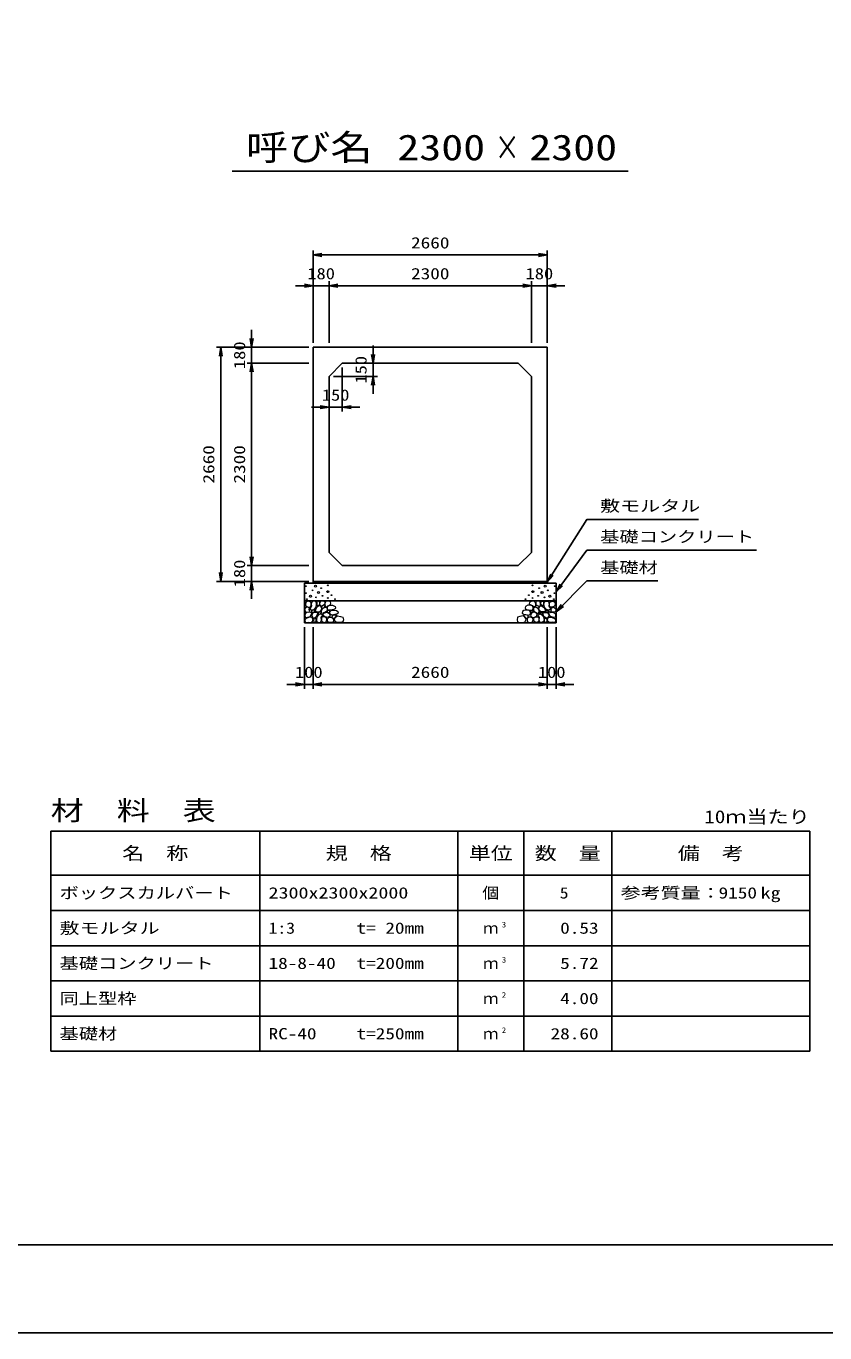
# Model space of a CAD drawing. Units: millimetres at full size. Extents: x 0 to 42050, y 0 to 29700.
# Drawn here: x 24933 to 34009, y 0 to 14850 of the extents above; entities that cross this region are included whole.
import ezdxf
from ezdxf.enums import TextEntityAlignment as Align

# ---------------------------------------------------------------- set-up
doc = ezdxf.new("R2010")
doc.units = ezdxf.units.MM
for name, color, linetype, lineweight in [('D-DCR-HCHn', 4, 'Continuous', 9), ('D-MTR-FRAM', 7, 'Continuous', 25), ('D-MTR-LINE', 7, 'Continuous', 25), ('D-STR-DIM', 7, 'Continuous', 25), ('D-STR-STRn', 1, 'Continuous', 25), ('D-STR-TXT', 7, 'Continuous', 25), ('D-TTL', 2, 'Continuous', 25), ('D-TTL-TXT', 7, 'Continuous', 25)]:
    doc.layers.add(name, color=color, linetype=linetype, lineweight=lineweight)
doc.layers.add('D-MTR', color=7, linetype='Continuous')
doc.layers.add('D-MTR-TXT', color=7, linetype='Continuous')
doc.styles.add('ＭＳ ゴシック', font='')
doc.styles.get('ＭＳ ゴシック').set_extended_font_data('MS Gothic')

# ---------------------------------------------------------------- blocks, each defined once
blk = doc.blocks.new('open_arrow')
at = {"color": 0, "linetype": 'Continuous', "lineweight": -2}
blk.add_lwpolyline([(7.5, 1.25), (0, 0), (7.5, -1.25)], dxfattribs=at)

msp = doc.modelspace()

# ---------------------------------------------------------------- linework, layer by layer
at = {"layer": 'D-DCR-HCHn'}
for points in [[(28285.601, 8258.845), (28273.999, 8266.941), (28272.006, 8294.16), (28281.557, 8315.616), (28305.582, 8318.128), (28325.263, 8312.156), (28326.848, 8300.53), (28324.014, 8276.921), (28308.752, 8267.586)], [(28351.239, 8251.998), (28361.02, 8263.092), (28378.359, 8269.342), (28392.287, 8278.717), (28396.55, 8293.49), (28390.013, 8307.695), (28376.369, 8316.218), (28360.845, 8317.886), (28345.522, 8315.424), (28335.719, 8306.98), (28328.918, 8289.457), (28327.379, 8272.722), (28331.1, 8262.871), (28333.729, 8253.23), (28342.948, 8249.842)], [(30698.761, 8251.998), (30688.98, 8263.092), (30671.641, 8269.342), (30657.713, 8278.717), (30653.45, 8293.49), (30659.987, 8307.695), (30673.631, 8316.218), (30689.155, 8317.886), (30704.478, 8315.424), (30714.281, 8306.98), (30721.082, 8289.457), (30722.621, 8272.722), (30718.9, 8262.871), (30716.271, 8253.23), (30707.052, 8249.842)], [(30764.399, 8258.845), (30776.001, 8266.941), (30777.994, 8294.16), (30768.443, 8315.616), (30744.418, 8318.128), (30724.737, 8312.156), (30723.152, 8300.53), (30725.986, 8276.921), (30741.248, 8267.586)], [(28104.101, 8237.26), (28095.433, 8211.256), (28106.99, 8193.92), (28135.883, 8191.03), (28155.61, 8199.499), (28147.441, 8219.924), (28153.219, 8231.481), (28141.662, 8243.038), (28124.326, 8248.817)], [(28158.944, 8141.261), (28180.346, 8173.365), (28177.671, 8181.39), (28148.243, 8189.416), (28121.49, 8186.741), (28102.763, 8170.689), (28100.087, 8151.962), (28102.763, 8133.235), (28124.165, 8127.884)], [(28158.998, 8309.493), (28132.994, 8315.271), (28109.879, 8303.714), (28106.99, 8277.71), (28112.769, 8257.485), (28141.662, 8248.817), (28161.887, 8248.817), (28170.555, 8263.263), (28170.555, 8295.046)], [(28182.112, 8312.382), (28173.444, 8286.378), (28176.334, 8257.485), (28156.109, 8225.702), (28182.112, 8211.256), (28211.006, 8225.702), (28228.342, 8248.817), (28234.12, 8286.378), (28228.342, 8306.603), (28211.006, 8315.271)], [(28187.891, 8211.256), (28173.444, 8199.698), (28179.223, 8191.03), (28199.448, 8191.03), (28208.116, 8193.92), (28213.895, 8205.477), (28205.227, 8214.145)], [(28233.852, 8141.261), (28247.229, 8173.365), (28236.527, 8186.741), (28204.424, 8186.741), (28191.047, 8181.39), (28177.671, 8162.663), (28177.671, 8146.612), (28191.047, 8125.209), (28207.099, 8122.534)], [(28231.231, 8243.038), (28216.784, 8208.366), (28228.342, 8193.92), (28263.013, 8193.92), (28277.46, 8199.698), (28291.907, 8219.924), (28291.907, 8237.26), (28277.46, 8260.374), (28260.124, 8263.263)], [(28279.332, 8077.054), (28287.358, 8101.131), (28284.683, 8127.884), (28303.41, 8157.313), (28279.332, 8170.689), (28252.579, 8157.313), (28236.527, 8135.91), (28231.177, 8101.131), (28236.527, 8082.404), (28252.579, 8074.378)], [(28237.01, 8306.603), (28237.01, 8271.931), (28251.456, 8263.263), (28265.903, 8271.931), (28268.792, 8292.157), (28265.903, 8309.493), (28245.678, 8315.271)], [(28273.982, 8170.689), (28287.358, 8181.39), (28282.007, 8189.416), (28263.28, 8189.416), (28255.254, 8186.741), (28249.904, 8176.04), (28257.93, 8168.014)], [(28301.681, 8234.73), (28313.297, 8240.817), (28324.296, 8246.161), (28330.86, 8259.065), (28325.554, 8267.961), (28315.968, 8270.014), (28300.137, 8261.115), (28288.42, 8252.605), (28289.515, 8244.944), (28293.895, 8237.527)], [(28303.109, 8173.224), (28290.35, 8177.579), (28289.086, 8205.688), (28299.964, 8230.928), (28330.015, 8245.156), (28352.452, 8239.405), (28353.795, 8208.924), (28343.477, 8196.886), (28315.401, 8181.311)], [(28363.981, 8130.925), (28328.607, 8137.521), (28313.56, 8149.658), (28308.808, 8168.655), (28323.492, 8183.022), (28352.102, 8191.082), (28373.749, 8178.154), (28387.74, 8160.74), (28383.78, 8143.062)], [(28382.239, 8193.692), (28382.239, 8204.551), (28375.72, 8209.466), (28364.97, 8210.609), (28356.278, 8207.18), (28353.19, 8196.664), (28360.738, 8188.891), (28370.802, 8184.319), (28380.409, 8188.319)], [(28372.727, 8212.135), (28362.952, 8215.066), (28358.675, 8220.928), (28355.905, 8236.938), (28359.816, 8258.619), (28385.776, 8268.926), (28415.648, 8268.926), (28443.03, 8253.998), (28447.653, 8238.004), (28443.385, 8226.63), (28430.583, 8221.299), (28409.247, 8217.745), (28382.931, 8212.013)], [(28408.634, 8155.297), (28400.545, 8159.592), (28389.424, 8167.928), (28384.874, 8176.518), (28384.874, 8195.212), (28398.523, 8210.37), (28428.349, 8214.159), (28460.449, 8210.117), (28476.12, 8198.585), (28480.164, 8180.462), (28467.761, 8169.388), (28457.436, 8165.361), (28440.312, 8163.128), (28424.987, 8160.305)], [(30641.366, 8155.297), (30649.455, 8159.592), (30660.576, 8167.928), (30665.126, 8176.518), (30665.126, 8195.212), (30651.477, 8210.37), (30621.651, 8214.159), (30589.551, 8210.117), (30573.88, 8198.585), (30569.836, 8180.462), (30582.239, 8169.388), (30592.564, 8165.361), (30609.688, 8163.128), (30625.013, 8160.305)], [(30677.273, 8212.135), (30687.048, 8215.066), (30691.325, 8220.928), (30694.095, 8236.938), (30690.184, 8258.619), (30664.224, 8268.926), (30634.352, 8268.926), (30606.97, 8253.998), (30602.347, 8238.004), (30606.615, 8226.63), (30619.417, 8221.299), (30640.753, 8217.745), (30667.069, 8212.013)], [(30686.019, 8130.925), (30721.393, 8137.521), (30736.44, 8149.658), (30741.192, 8168.655), (30726.508, 8183.022), (30697.898, 8191.082), (30676.251, 8178.154), (30662.26, 8160.74), (30666.22, 8143.062)], [(30667.761, 8193.692), (30667.761, 8204.551), (30674.28, 8209.466), (30685.03, 8210.609), (30693.722, 8207.18), (30696.81, 8196.664), (30689.262, 8188.891), (30679.198, 8184.319), (30669.591, 8188.319)], [(30746.891, 8173.224), (30759.65, 8177.579), (30760.914, 8205.688), (30750.036, 8230.928), (30719.985, 8245.156), (30697.548, 8239.405), (30696.205, 8208.924), (30706.523, 8196.886), (30734.599, 8181.311)], [(30748.319, 8234.73), (30736.703, 8240.817), (30725.704, 8246.161), (30719.14, 8259.065), (30724.446, 8267.961), (30734.032, 8270.014), (30749.863, 8261.115), (30761.58, 8252.605), (30760.485, 8244.944), (30756.105, 8237.527)], [(30770.668, 8077.054), (30762.642, 8101.131), (30765.317, 8127.884), (30746.59, 8157.313), (30770.668, 8170.689), (30797.421, 8157.313), (30813.473, 8135.91), (30818.823, 8101.131), (30813.473, 8082.404), (30797.421, 8074.378)], [(30818.769, 8243.038), (30833.216, 8208.366), (30821.658, 8193.92), (30786.987, 8193.92), (30772.54, 8199.698), (30758.093, 8219.924), (30758.093, 8237.26), (30772.54, 8260.374), (30789.876, 8263.263)], [(30776.018, 8170.689), (30762.642, 8181.39), (30767.993, 8189.416), (30786.72, 8189.416), (30794.746, 8186.741), (30800.096, 8176.04), (30792.07, 8168.014)], [(30812.99, 8306.603), (30812.99, 8271.931), (30798.544, 8263.263), (30784.097, 8271.931), (30781.208, 8292.157), (30784.097, 8309.493), (30804.322, 8315.271)], [(30816.148, 8141.261), (30802.771, 8173.365), (30813.473, 8186.741), (30845.576, 8186.741), (30858.953, 8181.39), (30872.329, 8162.663), (30872.329, 8146.612), (30858.953, 8125.209), (30842.901, 8122.534)], [(30867.888, 8312.382), (30876.556, 8286.378), (30873.666, 8257.485), (30893.891, 8225.702), (30867.888, 8211.256), (30838.994, 8225.702), (30821.658, 8248.817), (30815.88, 8286.378), (30821.658, 8306.603), (30838.994, 8315.271)], [(30862.109, 8211.256), (30876.556, 8199.698), (30870.777, 8191.03), (30850.552, 8191.03), (30841.884, 8193.92), (30836.105, 8205.477), (30844.773, 8214.145)], [(30891.056, 8141.261), (30869.654, 8173.365), (30872.329, 8181.39), (30901.757, 8189.416), (30928.51, 8186.741), (30947.237, 8170.689), (30949.913, 8151.962), (30947.237, 8133.235), (30925.835, 8127.884)], [(30891.002, 8309.493), (30917.006, 8315.271), (30940.121, 8303.714), (30943.01, 8277.71), (30937.231, 8257.485), (30908.338, 8248.817), (30888.113, 8248.817), (30879.445, 8263.263), (30879.445, 8295.046)], [(30945.899, 8237.26), (30954.567, 8211.256), (30943.01, 8193.92), (30914.117, 8191.03), (30894.39, 8199.499), (30902.559, 8219.924), (30896.781, 8231.481), (30908.338, 8243.038), (30925.674, 8248.817)], [(28169.645, 8074.378), (28188.372, 8082.404), (28193.723, 8109.157), (28183.021, 8127.884), (28164.294, 8133.235), (28140.217, 8130.56), (28113.464, 8119.859), (28100.087, 8103.807), (28100.087, 8085.08), (28108.113, 8074.378), (28140.217, 8077.054)], [(28228.502, 8082.404), (28228.502, 8114.508), (28215.125, 8122.534), (28201.749, 8114.508), (28199.073, 8095.781), (28201.749, 8079.729), (28220.476, 8074.378)], [(28300.735, 8079.729), (28324.812, 8074.378), (28346.215, 8085.08), (28348.89, 8109.157), (28343.539, 8127.884), (28316.786, 8135.91), (28298.059, 8135.91), (28290.033, 8122.534), (28290.033, 8093.106)], [(28359.869, 8116.931), (28378.084, 8132.234), (28404.219, 8131.97), (28422.17, 8116.931), (28424.81, 8089.227), (28412.666, 8073.924), (28378.876, 8071.549), (28362.509, 8081.311), (28355.645, 8103.738)], [(28429.876, 8117.808), (28417.748, 8123.743), (28411.39, 8130.697), (28412.71, 8147.843), (28422.307, 8156.236), (28442.7, 8161.151), (28459.015, 8161.271), (28464.293, 8149.761), (28452.814, 8139.51), (28442.239, 8130.35), (28438.573, 8121.331)], [(28473.293, 8072.112), (28456.233, 8076.916), (28444.939, 8084.601), (28439.893, 8099.011), (28437.01, 8112.7), (28448.544, 8133.594), (28471.131, 8147.524), (28505.492, 8142), (28532.645, 8131.913), (28539.133, 8101.652), (28533.366, 8079.317), (28506.934, 8072.593)], [(30576.707, 8072.112), (30593.767, 8076.916), (30605.061, 8084.601), (30610.107, 8099.011), (30612.99, 8112.7), (30601.456, 8133.594), (30578.869, 8147.524), (30544.508, 8142), (30517.355, 8131.913), (30510.867, 8101.652), (30516.634, 8079.317), (30543.066, 8072.593)], [(30620.124, 8117.808), (30632.252, 8123.743), (30638.61, 8130.697), (30637.29, 8147.843), (30627.693, 8156.236), (30607.3, 8161.151), (30590.985, 8161.271), (30585.707, 8149.761), (30597.186, 8139.51), (30607.761, 8130.35), (30611.427, 8121.331)], [(30690.131, 8116.931), (30671.916, 8132.234), (30645.781, 8131.97), (30627.83, 8116.931), (30625.19, 8089.227), (30637.334, 8073.924), (30671.124, 8071.549), (30687.491, 8081.311), (30694.355, 8103.738)], [(30749.265, 8079.729), (30725.188, 8074.378), (30703.785, 8085.08), (30701.11, 8109.157), (30706.461, 8127.884), (30733.214, 8135.91), (30751.941, 8135.91), (30759.967, 8122.534), (30759.967, 8093.106)], [(30821.498, 8082.404), (30821.498, 8114.508), (30834.875, 8122.534), (30848.251, 8114.508), (30850.927, 8095.781), (30848.251, 8079.729), (30829.524, 8074.378)], [(30880.355, 8074.378), (30861.628, 8082.404), (30856.277, 8109.157), (30866.979, 8127.884), (30885.706, 8133.235), (30909.783, 8130.56), (30936.536, 8119.859), (30949.913, 8103.807), (30949.913, 8085.08), (30941.887, 8074.378), (30909.783, 8077.054)]]:
    msp.add_lwpolyline(points, close=True, dxfattribs=at)
for centre, radius in [((28111.091, 8486.145), 4.5), ((28220.004, 8486.145), 11.25), ((28286.563, 8462.459), 4.5), ((28362.197, 8495.221), 4.5), ((30687.803, 8495.221), 4.5), ((30763.437, 8462.459), 4.5), ((30829.996, 8486.145), 11.25), ((30938.909, 8486.145), 4.5), ((28112.803, 8405.879), 4.5), ((28121.905, 8337.286), 4.5), ((28164.855, 8370.444), 11.25), ((28188.437, 8438.641), 4.5), ((28226.552, 8358.646), 4.5), ((28254.996, 8414.955), 11.25), ((28300.06, 8375.807), 4.5), ((28360.741, 8423.204), 11.25), ((28361.763, 8351.675), 4.5), ((28403.942, 8383.293), 4.5), ((28443.193, 8337.037), 4.5), ((30606.807, 8337.037), 4.5), ((30646.058, 8383.293), 4.5), ((30689.259, 8423.204), 11.25), ((30688.237, 8351.675), 4.5), ((30749.94, 8375.807), 4.5), ((30795.004, 8414.955), 11.25), ((30823.448, 8358.646), 4.5), ((30861.563, 8438.641), 4.5), ((30885.145, 8370.444), 11.25), ((30928.095, 8337.286), 4.5), ((30937.197, 8405.879), 4.5)]:
    msp.add_circle(centre, radius, dxfattribs=at)
at = {"layer": 'D-MTR-FRAM'}
for p, q in [((25212.5, 5700), (33837.5, 5700)), ((25212.5, 5700), (25212.5, 3200)), ((33837.5, 5700), (33837.5, 3200)), ((25212.5, 3200), (33837.5, 3200))]:
    msp.add_line(p, q, dxfattribs=at)
at = {"layer": 'D-MTR-LINE'}
for p, q in [((27587.5, 5700), (27587.5, 3200)), ((29837.5, 5700), (29837.5, 3200)), ((30587.5, 5700), (30587.5, 3200)), ((31587.5, 5700), (31587.5, 3200)), ((25212.5, 5200), (33837.5, 5200)), ((25212.5, 4800), (33837.5, 4800)), ((25212.5, 4400), (33837.5, 4400)), ((25212.5, 4000), (33837.5, 4000)), ((25212.5, 3600), (33837.5, 3600))]:
    msp.add_line(p, q, dxfattribs=at)
at = {"layer": 'D-STR-DIM'}
for p, q in [((28195, 11250), (28195, 12300)), ((28195, 12250), (30855, 12250)), ((30855, 11250), (30855, 12300)), ((27995, 11900), (28575, 11900)), ((28195, 11250), (28195, 11950)), ((28375, 11250), (28375, 11950)), ((28375, 11250), (28375, 11950)), ((28375, 11900), (30675, 11900)), ((30475, 11900), (31055, 11900)), ((30675, 11250), (30675, 11950)), ((30675, 11250), (30675, 11950)), ((30855, 11250), (30855, 11950)), ((27495, 10820), (27495, 11400)), ((28145, 11200), (27095, 11200)), ((27145, 8540), (27145, 11200)), ((28145, 11200), (27445, 11200)), ((28875, 10670), (28875, 11220)), ((28145, 11020), (27445, 11020)), ((28145, 11020), (27445, 11020)), ((27495, 8720), (27495, 11020)), ((28575, 11020), (28925, 11020)), ((28425, 10870), (28925, 10870)), ((28525, 10970), (28525, 10470)), ((28375, 10820), (28375, 10470)), ((28725, 10520), (28175, 10520)), ((27495, 8340), (27495, 8920)), ((28145, 8720), (27445, 8720)), ((28145, 8720), (27445, 8720)), ((28145, 8540), (27095, 8540)), ((28145, 8540), (27445, 8540)), ((28095, 8020), (28095, 7320)), ((28195, 8020), (28195, 7320)), ((28195, 8020), (28195, 7320)), ((30855, 8020), (30855, 7320)), ((30855, 8020), (30855, 7320)), ((30955, 8020), (30955, 7320)), ((27895, 7370), (28395, 7370)), ((28195, 7370), (30855, 7370)), ((30655, 7370), (31155, 7370))]:
    msp.add_line(p, q, dxfattribs=at)
at = {"layer": 'D-STR-STRn'}
for p, q in [((28195, 11200), (30855, 11200)), ((28195, 11200), (28195, 8540)), ((30855, 11200), (30855, 8540)), ((28375, 10870), (28525, 11020)), ((28525, 11020), (30525, 11020)), ((30525, 11020), (30675, 10870)), ((28375, 10870), (28375, 8870)), ((30675, 10870), (30675, 8870)), ((28525, 8720), (28375, 8870)), ((30675, 8870), (30525, 8720)), ((28525, 8720), (30525, 8720)), ((28095, 8070), (28095, 8520)), ((28095, 8520), (30955, 8520)), ((28195, 8540), (28195, 8520)), ((28195, 8540), (30855, 8540)), ((30855, 8540), (30855, 8520)), ((30955, 8520), (30955, 8070)), ((28095, 8320), (30955, 8320)), ((28095, 8070), (30955, 8070))]:
    msp.add_line(p, q, dxfattribs=at)
at = {"layer": 'D-STR-TXT'}
for points in [[(30855, 8530), (31305, 9245), (31405, 9245), (32571.624, 9245)], [(30955, 8420), (31305, 8895), (31405, 8895), (33230.761, 8895)], [(30955, 8195), (31305, 8545), (31405, 8545), (32112.36, 8545)]]:
    msp.add_lwpolyline(points, dxfattribs=at)
at = {"layer": 'D-TTL'}
for points in [[(0, 0), (42050, 0), (42050, 29700), (0, 29700)], [(1000, 1000), (41050, 1000), (41050, 28700), (1000, 28700)]]:
    msp.add_lwpolyline(points, close=True, dxfattribs=at)
at = {"layer": 'D-TTL-TXT'}
msp.add_line((27275, 13200), (31775, 13200), dxfattribs=at)

# ---------------------------------------------------------------- block references
at = {"layer": 'D-STR-DIM', "xscale": 13.3, "yscale": 13.3}
for p in [(28195, 12250), (28375, 11900), (28375, 11900), (30855, 11900), (28525, 10520), (28195, 7370), (28195, 7370), (30955, 7370)]:
    msp.add_blockref('open_arrow', p, dxfattribs=at)
for p, rotation in [((30855, 12250), 180), ((28195, 11900), 180), ((30675, 11900), 180), ((30675, 11900), 180), ((27495, 11200), 90), ((27145, 11200), 270), ((27495, 11020), 270), ((27495, 11020), 270), ((28875, 11020), 90), ((28875, 10870), 270), ((28375, 10520), 180), ((27495, 8720), 90), ((27495, 8720), 90), ((27145, 8540), 90), ((27495, 8540), 270), ((28095, 7370), 180), ((30855, 7370), 180), ((30855, 7370), 180)]:
    msp.add_blockref('open_arrow', p, dxfattribs=dict(at, rotation=rotation))
at = {"layer": 'D-STR-TXT', "xscale": 13.3, "yscale": 13.3}
for p, rotation in [((30855, 8530), 57.8), ((30955, 8420), 53.6), ((30955, 8195), 45)]:
    msp.add_blockref('open_arrow', p, dxfattribs=dict(at, rotation=rotation))

# ---------------------------------------------------------------- texts
at = {"layer": 'D-MTR', "style": 'ＭＳ ゴシック', "width": 1.25}
msp.add_text('材\u3000料\u3000表', height=219.9, dxfattribs=at).set_placement((25212.5, 5760), align=Align.BOTTOM_LEFT)
at = {"layer": 'D-MTR', "style": 'ＭＳ ゴシック', "width": 1.2}
msp.add_text('10ｍ当たり', height=146.6, dxfattribs=at).set_placement((33837.5, 5748.333), align=Align.BOTTOM_RIGHT)
at = {"layer": 'D-MTR-TXT', "style": 'ＭＳ ゴシック'}
for s, height, width, p in [('名\u3000称', 146.6, 1.25, (26400, 5450)), ('規\u3000格', 146.6, 1.25, (28712.5, 5450)), ('単位', 146.6, 1.25, (30212.5, 5450)), ('数\u3000量', 146.6, 1.25, (31087.5, 5450)), ('備\u3000考', 146.6, 1.25, (32712.5, 5450)), ('個', 128.3, 1.1, (30212.5, 5000))]:
    msp.add_text(s, height=height, dxfattribs=dict(at, width=width)).set_placement(p, align=Align.MIDDLE_CENTER)
for s, width, p in [('ボックスカルバート', 1.25, (25312.5, 5000)), ('2300x2300x2000', 1.3, (27687.5, 5000)), ('参考質量：    kg', 1.3, (31687.5, 5000)), ('敷モルタル', 1.3, (25312.5, 4600)), ('1:3', 1.15, (27687.5, 4600)), ('t= 20mm', 1.25, (28687.5, 4600)), ('基礎コンクリート', 1.25, (25312.5, 4200)), ('18-8-40', 1.25, (27687.5, 4200)), ('t=200mm', 1.25, (28687.5, 4200)), ('同上型枠', 1.25, (25312.5, 3800)), ('基礎材', 1.25, (25312.5, 3400)), ('RC-40', 1.25, (27687.5, 3400)), ('t=250mm', 1.25, (28687.5, 3400))]:
    msp.add_text(s, height=128.3, dxfattribs=dict(at, width=width)).set_placement(p, align=Align.MIDDLE_LEFT)
for s, width, p in [('5', 1.15, (31096.383, 5000)), ('9150', 1.25, (33237.5, 5000)), ('0.53', 1.25, (31437.5, 4600)), ('5.72', 1.25, (31437.5, 4200)), ('4.00', 1.25, (31437.5, 3800)), ('28.60', 1.25, (31437.5, 3400))]:
    msp.add_text(s, height=128.3, dxfattribs=dict(at, width=width)).set_placement(p, align=Align.MIDDLE_RIGHT)
for p in [(30212.5, 4600), (30212.5, 4200), (30212.5, 3800), (30212.5, 3400)]:
    msp.add_text('ｍ', height=128.3, dxfattribs=at).set_placement(p, align=Align.MIDDLE_CENTER)
at = {"layer": 'D-MTR-TXT', "style": 'ＭＳ ゴシック', "width": 1.15}
for s, p in [('3', (30337.5, 4588.333)), ('3', (30337.5, 4188.333)), ('2', (30337.5, 3788.333)), ('2', (30337.5, 3388.333))]:
    msp.add_text(s, height=64.15, dxfattribs=at).set_placement(p, align=Align.BOTTOM_LEFT)
at = {"layer": 'D-STR-DIM', "style": 'ＭＳ ゴシック'}
for s, width, p in [('2660', 1.25, (29525, 12387.5)), ('180', 1.2, (28285, 12037.5)), ('2300', 1.25, (29525, 12037.5)), ('180', 1.2, (30765, 12037.5)), ('150', 1.2, (28450, 10657.5)), ('100', 1.2, (28145, 7507.5)), ('2660', 1.25, (29525, 7507.5)), ('100', 1.2, (30905, 7507.5))]:
    msp.add_text(s, height=128.3, dxfattribs=dict(at, width=width)).set_placement(p, align=Align.MIDDLE_CENTER)
for s, width, p in [('180', 1.2, (27357.5, 11110)), ('150', 1.2, (28737.5, 10945)), ('2660', 1.25, (27007.5, 9870)), ('2300', 1.25, (27357.5, 9870)), ('180', 1.2, (27357.5, 8630))]:
    msp.add_text(s, height=128.3, rotation=90, dxfattribs=dict(at, width=width)).set_placement(p, align=Align.MIDDLE_CENTER)
at = {"layer": 'D-STR-TXT', "style": 'ＭＳ ゴシック'}
for s, width, p in [('敷モルタル', 1.3, (31455, 9295)), ('基礎コンクリート', 1.25, (31455, 8945)), ('基礎材', 1.25, (31455, 8595))]:
    msp.add_text(s, height=128.3, dxfattribs=dict(at, width=width)).set_placement(p, align=Align.BOTTOM_LEFT)
at = {"layer": 'D-TTL-TXT', "style": 'ＭＳ ゴシック'}
for s, width, p in [('呼び名', 1.2, (28150, 13237.5)), ('2300', 1.25, (29650, 13237.5)), ('×', 0.7, (30400, 13237.5)), ('2300', 1.25, (31150, 13237.5))]:
    msp.add_text(s, height=293.3, dxfattribs=dict(at, width=width)).set_placement(p, align=Align.BOTTOM_CENTER)

doc.saveas('drawing.dxf')
